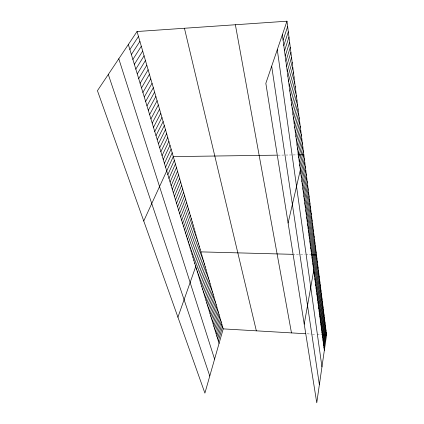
<?xml version="1.0" encoding="UTF-8"?>
<svg xmlns="http://www.w3.org/2000/svg" width="424" height="424" viewBox="0 0 424 424"><rect width="100%" height="100%" fill="white"/><g stroke="black" fill="none" stroke-linecap="round" stroke-linejoin="round"><path stroke-width="0.32" stroke-dasharray="2.12 1.59" d="M278.107 155.147L283.847 155.067M285.765 155.041L297.351 154.877M292.692 254.331L298.597 254.49M300.568 254.543L304.527 254.649M305.847 254.681L310.771 254.813M307.146 333.826L311.237 334.07M312.409 334.139L315.933 334.345M317.11 334.414L321.238 334.658"/><path stroke-width="0.64" d="M324.021 347.871L326.257 332.517M286.974 21.2L326.565 334.971L316.76 402.8L265.837 83.327L286.974 21.2L137.042 31.519L97.435 90.688L204.903 393.112L223.209 328.881L137.042 31.519M323.364 342.926L325.632 327.551M323.697 345.412L325.945 330.042M323.03 340.424L325.314 325.038M322.357 335.358L324.673 319.95M322.696 337.901L324.991 322.505M321.673 330.206L324.021 314.783M322.017 332.792L324.344 317.38M320.973 324.969L323.353 309.531M321.323 327.598L323.687 312.17M320.624 322.32L323.019 306.87M319.908 316.951L322.341 301.485M320.268 319.648L322.68 304.188M319.548 314.232L321.996 298.761M318.816 308.72L321.302 293.238M319.182 311.486L321.652 296.01M318.445 305.932L320.947 290.445M317.693 300.282L320.231 284.785M318.069 303.118L320.592 287.626M317.311 297.415L319.871 281.918M316.537 291.611L319.139 276.109M316.924 294.526L319.505 279.024M316.145 288.675L318.769 273.167M315.753 285.707L318.392 270.199M314.953 279.697L317.634 264.184M315.355 282.718L318.016 267.205M314.55 276.649L317.247 261.142M314.136 273.575L316.861 258.068M304.225 324.153L316.468 254.967L311.338 254.829M312.912 264.375L315.7 248.867M313.32 267.438L316.087 251.93M312.504 261.279L315.313 245.782M312.085 258.163L314.921 242.666M311.666 255.015L314.523 239.523M311.248 251.835L314.12 236.348M310.819 248.628L313.718 233.152M310.389 245.395L313.31 229.925M309.955 242.131L312.901 226.665M309.075 235.511L312.064 220.061M309.515 238.834L312.483 223.379M308.63 232.156L311.645 216.717M308.179 228.769L311.216 213.341M307.723 225.345L310.787 209.933M307.262 221.895L310.352 206.493M306.801 218.413L309.918 203.022M306.329 214.894L309.472 199.519M305.858 211.343L309.027 195.983M305.381 207.755L308.577 192.417M304.898 204.135L308.121 188.812M304.411 200.478L307.665 185.171M303.923 196.789L307.199 181.504M303.425 193.063L306.732 177.794M302.927 189.295L306.261 174.052M302.418 185.495L305.784 170.273M301.909 181.657L305.301 166.457M301.395 177.778L304.814 162.604M300.87 173.861L304.326 158.714M288.103 223.013L303.828 154.787L297.998 154.866M299.816 165.906L303.33 150.817M299.275 161.867L302.821 146.81M298.735 157.792L302.312 142.766M298.183 153.668L301.798 138.674M297.632 149.502L301.273 134.546M297.07 145.294L300.749 130.375M296.503 141.044L300.219 126.161M295.936 136.745L299.678 121.905M295.358 132.405L299.137 117.602M294.77 128.016L298.591 113.261M294.182 123.58L298.035 108.867M293.588 119.096L297.473 104.431M292.984 114.565L296.911 99.947M292.375 109.986L296.339 95.416M291.76 105.353L295.761 90.837M291.134 100.674L295.178 86.21M290.504 95.935L294.585 81.53M289.868 91.149L293.991 76.802M218.339 341.087L222.526 326.507M217.618 338.707L221.832 324.116M216.892 336.306L221.132 321.705M216.155 333.884L220.427 319.277M289.221 86.311L293.387 72.022M288.574 81.413L292.777 67.188M215.413 331.446L219.722 316.829M214.671 328.987L219.007 314.364M287.912 76.463L292.157 62.307M213.919 326.512L218.286 311.879M213.161 324.01L217.56 309.377M212.398 321.498L216.828 306.849M211.624 318.959L216.092 304.305M287.249 71.46L291.537 57.367M210.85 316.399L215.35 301.745M210.066 313.824L214.597 299.159M286.576 66.393L290.906 52.369M209.276 311.221L213.844 296.556M285.893 61.273L290.27 47.324M208.481 308.603L213.081 293.927M207.681 305.958L212.318 291.283M206.875 303.298L211.544 288.611M285.204 56.09L289.624 42.215M206.059 300.611L210.765 285.924M205.237 297.902L209.981 283.216M204.41 295.173L209.186 280.481M284.504 50.848L288.972 37.052M283.799 45.543L288.315 31.826M203.573 292.422L208.391 277.725M202.73 289.645L207.585 274.948M201.882 286.847L206.774 272.144M283.084 40.179L287.647 26.542M201.024 284.027L205.953 269.325M200.16 281.176L205.126 266.473M199.291 278.308L204.294 263.606M198.411 275.414L203.456 260.712M197.526 272.494L202.614 257.792M196.63 269.547L201.76 254.845M177.932 317.205L200.897 251.877L292.692 254.331M194.849 263.67L200.054 248.973M193.959 260.733L199.206 246.042M193.063 257.776L198.353 243.09M192.157 254.792L197.489 240.111M191.24 251.787L196.619 237.106M190.323 248.75L195.74 234.075M189.396 245.692L194.855 231.022M188.457 242.602L193.964 227.942M187.509 239.486L193.063 224.837M186.56 236.348L192.152 221.699M185.595 233.179L191.24 218.54M184.626 229.978L190.312 215.35M183.645 226.755L189.385 212.138M182.659 223.501L188.442 208.894M181.663 220.215L187.493 205.619M180.656 216.903L186.539 202.322M179.643 213.558L185.574 198.989M178.621 210.187L184.599 195.628M177.587 206.779L183.619 192.242M176.543 203.345L182.627 188.823M175.494 199.879L181.626 185.373M174.428 196.381L180.619 181.891M173.358 192.846L179.601 178.377M172.277 189.279L178.573 174.831M171.185 185.686L177.534 171.254M170.082 182.05L176.49 167.639M168.969 178.382L175.435 163.998M167.846 174.683L174.365 160.32M143.741 221.005L173.289 156.604L276.83 155.163M165.567 167.173L172.208 152.857M164.411 163.362L171.111 149.078M163.245 159.514L170.003 145.257M162.063 155.629L168.885 141.404M160.876 151.707L167.761 137.514M159.673 147.748L166.621 133.581M158.459 143.747L165.471 129.617M157.235 139.708L164.311 125.61M155.995 135.627L163.139 121.566M154.744 131.509L161.957 117.485M153.483 127.343L160.76 113.356M152.205 123.14L159.551 109.196M150.918 118.895L158.332 104.988M149.614 114.602L157.103 100.742M148.299 110.267L155.862 96.449M146.969 105.883L154.606 92.114M145.628 101.458L153.334 87.736M144.271 96.985L152.052 83.316M142.899 92.469L150.758 78.848M141.51 87.901L149.449 74.333M140.111 83.284L148.13 69.775M138.696 78.62L146.794 65.163M137.265 73.903L145.448 60.51M135.818 69.138L144.081 55.804M134.355 64.321L142.703 51.05M132.882 59.45L141.314 46.242M131.387 54.521L139.904 41.388M129.877 49.544L138.484 36.48M223.209 328.881L305.391 333.725M321.832 334.69L326.565 334.971M108.3 74.454L209.774 376.019M118.789 58.782L214.586 359.149M128.345 44.509L219.06 343.456M184.44 28.254L256.35 330.837M235.373 24.751L291.479 332.904M271.673 66.171L319.378 384.701M277.28 49.693L321.954 366.871M282.363 34.747L324.349 350.314"/></g></svg>
